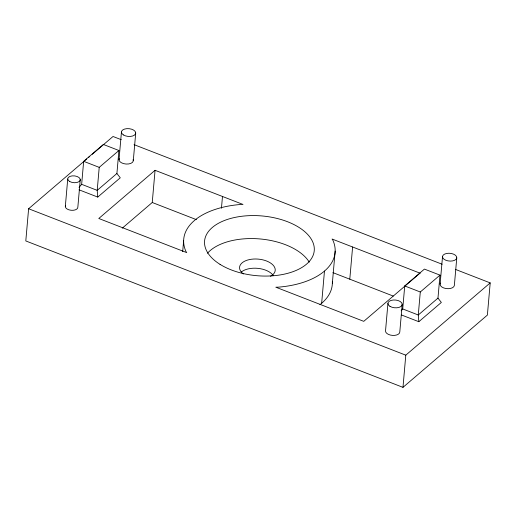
<?xml version="1.0" encoding="UTF-8"?>
<svg xmlns="http://www.w3.org/2000/svg" width="516" height="516" viewBox="0 0 516 516"><rect width="100%" height="100%" fill="white"/><g stroke="black" fill="none" stroke-linecap="round" stroke-linejoin="round"><path stroke-width="0.77" d="M83.669 161.624L28.619 208.748L25.8 240.946L402.977 387.355L487.381 315.089L490.2 282.897L455.641 269.481M65.313 206.639L67.725 179.039M80.264 179.51L77.852 207.11A6.295 3.425 5 0 1 71.034 210.264A6.295 3.425 5 0 1 65.455 205.755M79.045 187.373L81.651 184.322L83.663 161.321L103.355 144.461L118.912 150.498L116.906 173.499L120.267 177.807L97.756 197.08L78.987 189.791M118.912 150.498L99.22 167.365L97.208 190.359L97.756 197.08M119.028 159.644L121.441 132.051M133.302 160.637L135.714 133.038M122.273 228.162L152.246 202.504L155.064 170.306L243.023 204.452L240.856 204.459A75.968 41.377 5 0 0 185.947 251.473L186.753 252.627L98.788 218.487L155.064 170.306M182.69 251.563L183.651 240.572M221.454 208.258L222.48 196.48M321.655 303.273L324.474 271.081M332.349 283.271L335.168 251.073M349.79 279.188L352.609 246.99M387.929 303.414L385.517 331.008A7.159 3.896 5 0 0 392.547 335.406A7.159 3.896 5 0 0 399.79 332.001L402.203 304.401M401.158 310.787L402.719 308.949L404.731 285.954L424.423 269.094L439.987 275.131L437.974 298.125L441.335 302.44L418.824 321.707L401.558 315.005M402.977 387.355L405.789 355.163L490.2 282.897M439.987 275.131L420.288 291.991L418.276 314.992L418.824 321.707M440.116 284.045L442.535 256.452M456.77 257.903A7.159 3.896 5 0 1 445.63 260.161A7.159 3.896 5 0 1 446.546 253.466A7.159 3.896 5 0 1 456.77 257.903L454.351 285.496A7.159 3.896 5 0 1 445.785 288.509A7.159 3.896 5 0 1 440.496 283.071M84.888 160.573L86.727 159.005M88.559 157.432L89.784 156.387M92.229 154.29L113.023 136.488L121.292 139.694M116.906 173.499L97.208 190.359L81.651 184.322M437.974 298.125L418.276 314.992L402.719 308.949M134.063 144.654L442.115 264.231M83.663 161.321L99.22 167.365M404.731 285.954L420.288 291.991M152.246 202.504L196.441 219.661M332.917 272.635L393.237 296.055M28.619 208.748L405.789 355.163M241.269 272.074A17.892 9.746 5 0 1 258.013 268.365A17.892 9.746 5 0 1 273.177 275.428M332.343 281.73A75.968 41.377 5 0 1 319.907 304.692M133.089 159.612A7.159 3.896 5 0 1 126.065 164.043A7.159 3.896 5 0 1 119.299 158.657M243.371 273.996A17.892 9.746 5 0 1 245.648 260.741A17.892 9.746 5 0 1 270.197 262.799A17.892 9.746 5 0 1 270.481 276.266M207.471 253.246A55.051 29.986 5 0 1 259.993 238.947A55.051 29.986 5 0 1 309.258 262.141M420.024 273.164L363.754 321.339L275.789 287.193L277.956 287.186A75.968 41.377 5 0 0 332.872 240.179L332.065 239.018L420.024 273.164M220.029 264.353A55.051 29.986 5 0 0 312.232 257.265A55.051 29.986 5 0 0 245.964 215.849A55.051 29.986 5 0 0 220.029 264.353M69.757 181.548A6.295 3.425 5 0 0 80.122 180.4A6.295 3.425 5 0 0 72.111 175.885A6.295 3.425 5 0 0 69.757 181.548M123.459 134.953A7.159 3.896 5 0 0 135.45 134.031A7.159 3.896 5 0 0 126.833 128.652A7.159 3.896 5 0 0 123.459 134.953M389.948 306.317A7.159 3.896 5 0 0 401.932 305.395A7.159 3.896 5 0 0 393.315 300.009A7.159 3.896 5 0 0 389.948 306.317"/></g></svg>
